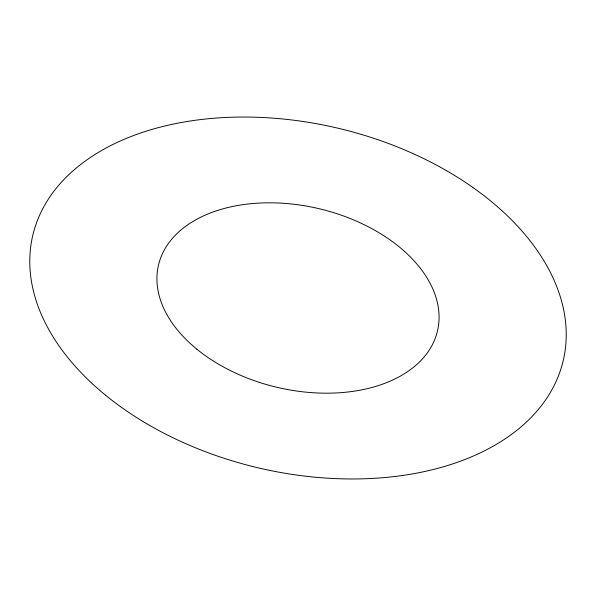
<?xml version="1.0" encoding="UTF-8"?>
<svg xmlns="http://www.w3.org/2000/svg" width="596" height="596" viewBox="0 0 596 596"><rect width="100%" height="100%" fill="white"/><g stroke="black" fill="none" stroke-linecap="round" stroke-linejoin="round"><path stroke-width="0.89" d="M105.76 395.372A272.514 174.442 13.3 0 0 556.113 381.41A272.514 174.442 13.3 0 0 232.127 117.211A272.514 174.442 13.3 0 0 105.76 395.372M196.889 349.219A143.338 91.754 13.3 0 0 433.761 341.873A143.338 91.754 13.3 0 0 263.35 202.908A143.338 91.754 13.3 0 0 196.889 349.219"/></g></svg>
